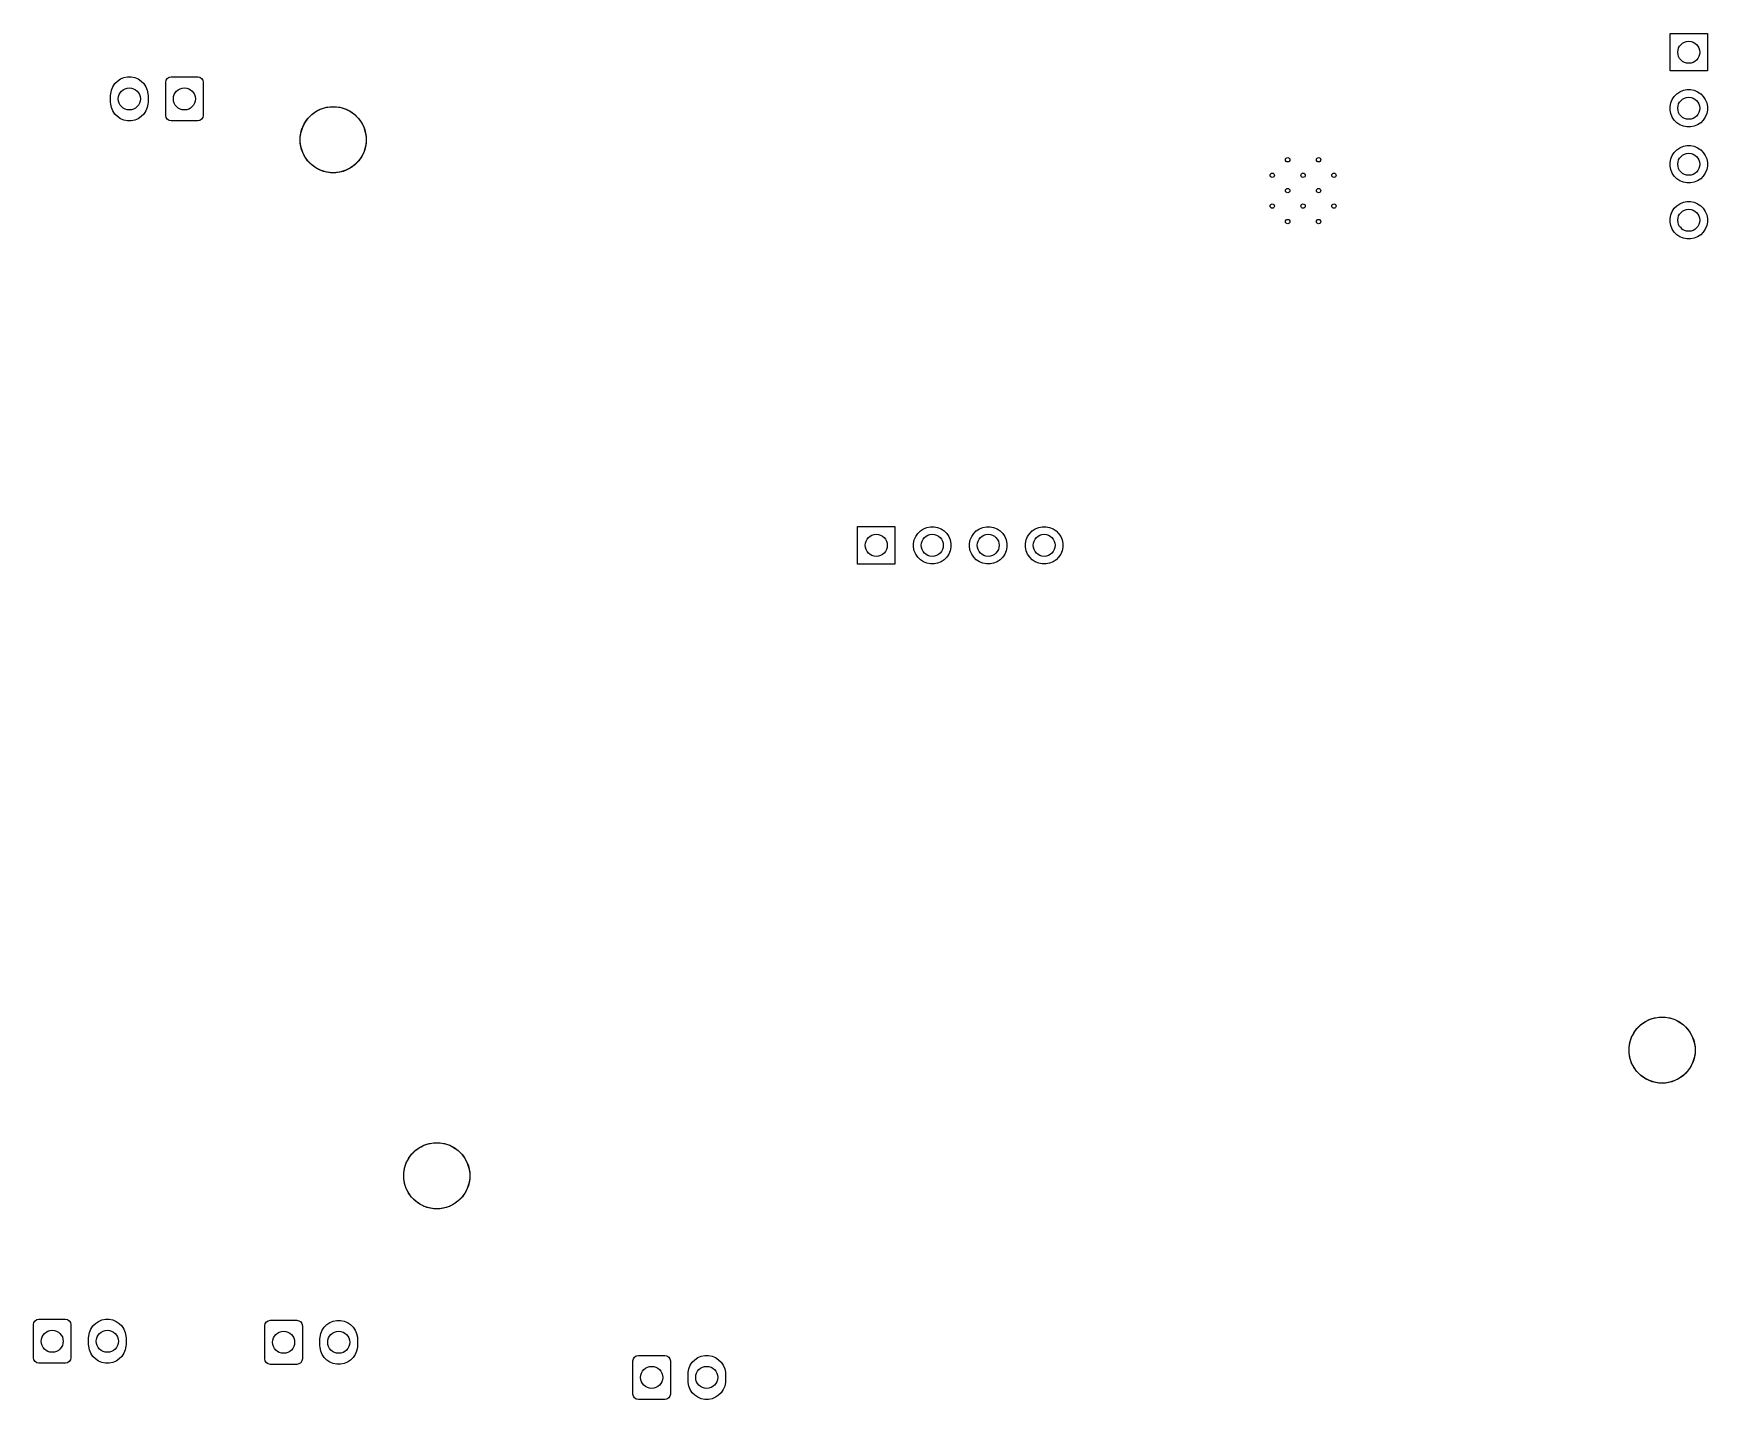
# Model space of a CAD drawing. Extents: x 2.34 to 8.8, y -5.61 to -2.98.
# Drawn here: x 2.339 to 5.329, y -5.569 to -3.129 of the extents above; entities that cross this region are included whole.
import ezdxf

# ---------------------------------------------------------------- set-up
doc = ezdxf.new("R2010")
doc.units = 0
doc.header["$MEASUREMENT"] = 0
doc.layers.add('BLACK', color=7, linetype='CONTINUOUS')

msp = doc.modelspace()

# ---------------------------------------------------------------- linework, layer by layer
at = {"layer": 'BLACK', "linetype": 'CONTINUOUS'}
for p, q in [((5.2622, -3.1961), (5.2622, -3.1291)), ((5.2622, -3.1291), (5.3291, -3.1291)), ((5.3291, -3.1291), (5.3291, -3.1961)), ((5.3291, -3.1961), (5.2622, -3.1961)), ((2.4778, -3.2302), (2.4803, -3.2242)), ((2.4803, -3.2242), (2.484, -3.2187)), ((2.484, -3.2187), (2.4886, -3.2141)), ((2.4886, -3.2141), (2.4941, -3.2104)), ((2.4941, -3.2104), (2.5001, -3.2079)), ((2.5001, -3.2079), (2.5066, -3.2067)), ((2.5066, -3.2067), (2.5131, -3.2067)), ((2.5131, -3.2067), (2.5196, -3.2079)), ((2.5196, -3.2079), (2.5256, -3.2104)), ((2.5256, -3.2104), (2.5311, -3.2141)), ((2.5311, -3.2141), (2.5357, -3.2187)), ((2.5357, -3.2187), (2.5394, -3.2242)), ((2.5394, -3.2242), (2.5419, -3.2302)), ((2.5748, -3.2163), (2.5756, -3.2126)), ((2.5748, -3.2754), (2.5748, -3.2163)), ((2.5756, -3.2126), (2.5777, -3.2094)), ((2.5777, -3.2094), (2.5809, -3.2072)), ((2.5809, -3.2072), (2.5846, -3.2065)), ((2.5846, -3.2065), (2.6319, -3.2065)), ((2.6319, -3.2065), (2.6357, -3.2072)), ((2.6357, -3.2072), (2.6388, -3.2094)), ((2.6388, -3.2094), (2.641, -3.2126)), ((2.641, -3.2126), (2.6417, -3.2163)), ((2.6417, -3.2163), (2.6417, -3.2754)), ((5.286, -3.2306), (5.2924, -3.2293)), ((5.2924, -3.2293), (5.2989, -3.2293)), ((5.2989, -3.2293), (5.3054, -3.2306)), ((2.4764, -3.24), (2.4765, -3.2367)), ((2.4764, -3.2518), (2.4764, -3.24)), ((2.4765, -3.2551), (2.4764, -3.2518)), ((2.4765, -3.2367), (2.4778, -3.2302)), ((2.4778, -3.2615), (2.4765, -3.2551)), ((2.5419, -3.2302), (2.5431, -3.2367)), ((2.5431, -3.2551), (2.5419, -3.2615)), ((2.5431, -3.2367), (2.5433, -3.24)), ((2.5433, -3.2518), (2.5431, -3.2551)), ((2.5433, -3.24), (2.5433, -3.2518)), ((5.2624, -3.2593), (5.2636, -3.2529)), ((5.2624, -3.2659), (5.2624, -3.2593)), ((5.2636, -3.2529), (5.2662, -3.2468)), ((5.2662, -3.2468), (5.2698, -3.2414)), ((5.2698, -3.2414), (5.2744, -3.2367)), ((5.2744, -3.2367), (5.2799, -3.2331)), ((5.2799, -3.2331), (5.286, -3.2306)), ((5.3054, -3.2306), (5.3114, -3.2331)), ((5.3114, -3.2331), (5.3169, -3.2367)), ((5.3169, -3.2367), (5.3215, -3.2414)), ((5.3215, -3.2414), (5.3252, -3.2468)), ((5.3252, -3.2468), (5.3277, -3.2529)), ((5.3277, -3.2529), (5.329, -3.2593)), ((5.329, -3.2593), (5.329, -3.2659)), ((2.4803, -3.2675), (2.4778, -3.2615)), ((2.484, -3.273), (2.4803, -3.2675)), ((2.4886, -3.2776), (2.484, -3.273)), ((2.4941, -3.2813), (2.4886, -3.2776)), ((2.5001, -3.2838), (2.4941, -3.2813)), ((2.5066, -3.2851), (2.5001, -3.2838)), ((2.5131, -3.2851), (2.5066, -3.2851)), ((2.5196, -3.2838), (2.5131, -3.2851)), ((2.5256, -3.2813), (2.5196, -3.2838)), ((2.5311, -3.2776), (2.5256, -3.2813)), ((2.5357, -3.273), (2.5311, -3.2776)), ((2.5394, -3.2675), (2.5357, -3.273)), ((2.5419, -3.2615), (2.5394, -3.2675)), ((2.5756, -3.2792), (2.5748, -3.2754)), ((2.5777, -3.2824), (2.5756, -3.2792)), ((2.5809, -3.2845), (2.5777, -3.2824)), ((2.5846, -3.2852), (2.5809, -3.2845)), ((2.6319, -3.2852), (2.5846, -3.2852)), ((2.6357, -3.2845), (2.6319, -3.2852)), ((2.6388, -3.2824), (2.6357, -3.2845)), ((2.641, -3.2792), (2.6388, -3.2824)), ((2.6417, -3.2754), (2.641, -3.2792)), ((2.8195, -3.2963), (2.8237, -3.288)), ((2.8237, -3.288), (2.8291, -3.2805)), ((2.8291, -3.2805), (2.8357, -3.274)), ((2.8357, -3.274), (2.8432, -3.2685)), ((2.8432, -3.2685), (2.8514, -3.2643)), ((2.8514, -3.2643), (2.8602, -3.2615)), ((2.8602, -3.2615), (2.8694, -3.26)), ((2.8694, -3.26), (2.8786, -3.26)), ((2.8786, -3.26), (2.8878, -3.2615)), ((2.8878, -3.2615), (2.8966, -3.2643)), ((2.8966, -3.2643), (2.9049, -3.2685)), ((2.9049, -3.2685), (2.9124, -3.274)), ((2.9124, -3.274), (2.9189, -3.2805)), ((2.9189, -3.2805), (2.9244, -3.288)), ((2.9244, -3.288), (2.9286, -3.2963)), ((5.2636, -3.2723), (5.2624, -3.2659)), ((5.2662, -3.2784), (5.2636, -3.2723)), ((5.2698, -3.2838), (5.2662, -3.2784)), ((5.2744, -3.2885), (5.2698, -3.2838)), ((5.2799, -3.2921), (5.2744, -3.2885)), ((5.3169, -3.2885), (5.3114, -3.2921)), ((5.3215, -3.2838), (5.3169, -3.2885)), ((5.3252, -3.2784), (5.3215, -3.2838)), ((5.3277, -3.2723), (5.3252, -3.2784)), ((5.329, -3.2659), (5.3277, -3.2723)), ((2.8151, -3.3143), (2.8166, -3.3051)), ((2.8151, -3.3235), (2.8151, -3.3143)), ((2.8166, -3.3051), (2.8195, -3.2963)), ((2.9286, -3.2963), (2.9314, -3.3051)), ((2.9314, -3.3051), (2.9329, -3.3143)), ((2.9329, -3.3143), (2.9329, -3.3235)), ((5.286, -3.2946), (5.2799, -3.2921)), ((5.2924, -3.2959), (5.286, -3.2946)), ((5.2989, -3.2959), (5.2924, -3.2959)), ((5.3054, -3.2946), (5.2989, -3.2959)), ((5.3114, -3.2921), (5.3054, -3.2946)), ((2.8166, -3.3327), (2.8151, -3.3235)), ((2.8195, -3.3415), (2.8166, -3.3327)), ((2.8237, -3.3498), (2.8195, -3.3415)), ((2.9286, -3.3415), (2.9244, -3.3498)), ((2.9314, -3.3327), (2.9286, -3.3415)), ((2.9329, -3.3235), (2.9314, -3.3327)), ((5.2636, -3.3529), (5.2662, -3.3468)), ((5.2662, -3.3468), (5.2698, -3.3414)), ((5.2698, -3.3414), (5.2744, -3.3367)), ((5.2744, -3.3367), (5.2799, -3.3331)), ((5.2799, -3.3331), (5.286, -3.3306)), ((5.286, -3.3306), (5.2924, -3.3293)), ((5.2924, -3.3293), (5.2989, -3.3293)), ((5.2989, -3.3293), (5.3054, -3.3306)), ((5.3054, -3.3306), (5.3114, -3.3331)), ((5.3114, -3.3331), (5.3169, -3.3367)), ((5.3169, -3.3367), (5.3215, -3.3414)), ((5.3215, -3.3414), (5.3252, -3.3468)), ((5.3252, -3.3468), (5.3277, -3.3529)), ((2.8291, -3.3573), (2.8237, -3.3498)), ((2.8357, -3.3638), (2.8291, -3.3573)), ((2.8432, -3.3693), (2.8357, -3.3638)), ((2.8514, -3.3735), (2.8432, -3.3693)), ((2.8602, -3.3763), (2.8514, -3.3735)), ((2.8694, -3.3778), (2.8602, -3.3763)), ((2.8786, -3.3778), (2.8694, -3.3778)), ((2.8878, -3.3763), (2.8786, -3.3778)), ((2.8966, -3.3735), (2.8878, -3.3763)), ((2.9049, -3.3693), (2.8966, -3.3735)), ((2.9124, -3.3638), (2.9049, -3.3693)), ((2.9189, -3.3573), (2.9124, -3.3638)), ((2.9244, -3.3498), (2.9189, -3.3573)), ((5.2624, -3.3593), (5.2636, -3.3529)), ((5.2624, -3.3659), (5.2624, -3.3593)), ((5.2636, -3.3723), (5.2624, -3.3659)), ((5.2662, -3.3784), (5.2636, -3.3723)), ((5.2698, -3.3838), (5.2662, -3.3784)), ((5.3252, -3.3784), (5.3215, -3.3838)), ((5.3277, -3.3723), (5.3252, -3.3784)), ((5.3277, -3.3529), (5.329, -3.3593)), ((5.329, -3.3659), (5.3277, -3.3723)), ((5.329, -3.3593), (5.329, -3.3659)), ((5.2744, -3.3885), (5.2698, -3.3838)), ((5.2799, -3.3921), (5.2744, -3.3885)), ((5.286, -3.3946), (5.2799, -3.3921)), ((5.2924, -3.3959), (5.286, -3.3946)), ((5.2989, -3.3959), (5.2924, -3.3959)), ((5.3054, -3.3946), (5.2989, -3.3959)), ((5.3114, -3.3921), (5.3054, -3.3946)), ((5.3169, -3.3885), (5.3114, -3.3921)), ((5.3215, -3.3838), (5.3169, -3.3885)), ((5.2698, -3.4414), (5.2744, -3.4367)), ((5.2744, -3.4367), (5.2799, -3.4331)), ((5.2799, -3.4331), (5.286, -3.4306)), ((5.286, -3.4306), (5.2924, -3.4293)), ((5.2924, -3.4293), (5.2989, -3.4293)), ((5.2989, -3.4293), (5.3054, -3.4306)), ((5.3054, -3.4306), (5.3114, -3.4331)), ((5.3114, -3.4331), (5.3169, -3.4367)), ((5.3169, -3.4367), (5.3215, -3.4414)), ((5.2624, -3.4593), (5.2636, -3.4529)), ((5.2624, -3.4659), (5.2624, -3.4593)), ((5.2636, -3.4723), (5.2624, -3.4659)), ((5.2636, -3.4529), (5.2662, -3.4468)), ((5.2662, -3.4468), (5.2698, -3.4414)), ((5.3215, -3.4414), (5.3252, -3.4468)), ((5.3252, -3.4468), (5.3277, -3.4529)), ((5.3277, -3.4529), (5.329, -3.4593)), ((5.329, -3.4659), (5.3277, -3.4723)), ((5.329, -3.4593), (5.329, -3.4659)), ((5.2662, -3.4784), (5.2636, -3.4723)), ((5.2698, -3.4838), (5.2662, -3.4784)), ((5.2744, -3.4885), (5.2698, -3.4838)), ((5.2799, -3.4921), (5.2744, -3.4885)), ((5.286, -3.4946), (5.2799, -3.4921)), ((5.2924, -3.4959), (5.286, -3.4946)), ((5.2989, -3.4959), (5.2924, -3.4959)), ((5.3054, -3.4946), (5.2989, -3.4959)), ((5.3114, -3.4921), (5.3054, -3.4946)), ((5.3169, -3.4885), (5.3114, -3.4921)), ((5.3215, -3.4838), (5.3169, -3.4885)), ((5.3252, -3.4784), (5.3215, -3.4838)), ((5.3277, -3.4723), (5.3252, -3.4784)), ((3.8106, -4.0768), (3.8106, -4.0098)), ((3.8106, -4.0098), (3.8776, -4.0098)), ((3.8776, -4.0098), (3.8776, -4.0768)), ((3.9108, -4.04), (3.9121, -4.0336)), ((3.9121, -4.0336), (3.9146, -4.0275)), ((3.9146, -4.0275), (3.9182, -4.0221)), ((3.9182, -4.0221), (3.9229, -4.0174)), ((3.9229, -4.0174), (3.9283, -4.0138)), ((3.9283, -4.0138), (3.9344, -4.0113)), ((3.9344, -4.0113), (3.9408, -4.01)), ((3.9408, -4.01), (3.9474, -4.01)), ((3.9474, -4.01), (3.9538, -4.0113)), ((3.9538, -4.0113), (3.9599, -4.0138)), ((3.9599, -4.0138), (3.9653, -4.0174)), ((3.9653, -4.0174), (3.97, -4.0221)), ((3.97, -4.0221), (3.9736, -4.0275)), ((3.9736, -4.0275), (3.9761, -4.0336)), ((3.9761, -4.0336), (3.9774, -4.04)), ((4.0108, -4.04), (4.0121, -4.0336)), ((4.0121, -4.0336), (4.0146, -4.0275)), ((4.0146, -4.0275), (4.0182, -4.0221)), ((4.0182, -4.0221), (4.0229, -4.0174)), ((4.0229, -4.0174), (4.0283, -4.0138)), ((4.0283, -4.0138), (4.0344, -4.0113)), ((4.0344, -4.0113), (4.0408, -4.01)), ((4.0408, -4.01), (4.0474, -4.01)), ((4.0474, -4.01), (4.0538, -4.0113)), ((4.0538, -4.0113), (4.0599, -4.0138)), ((4.0599, -4.0138), (4.0653, -4.0174)), ((4.0653, -4.0174), (4.07, -4.0221)), ((4.07, -4.0221), (4.0736, -4.0275)), ((4.0736, -4.0275), (4.0761, -4.0336)), ((4.0761, -4.0336), (4.0774, -4.04)), ((4.1108, -4.04), (4.1121, -4.0336)), ((4.1121, -4.0336), (4.1146, -4.0275)), ((4.1146, -4.0275), (4.1182, -4.0221)), ((4.1182, -4.0221), (4.1229, -4.0174)), ((4.1229, -4.0174), (4.1283, -4.0138)), ((4.1283, -4.0138), (4.1344, -4.0113)), ((4.1344, -4.0113), (4.1408, -4.01)), ((4.1408, -4.01), (4.1474, -4.01)), ((4.1474, -4.01), (4.1538, -4.0113)), ((4.1538, -4.0113), (4.1599, -4.0138)), ((4.1599, -4.0138), (4.1653, -4.0174)), ((4.1653, -4.0174), (4.17, -4.0221)), ((4.17, -4.0221), (4.1736, -4.0275)), ((4.1736, -4.0275), (4.1761, -4.0336)), ((4.1761, -4.0336), (4.1774, -4.04)), ((3.9108, -4.0466), (3.9108, -4.04)), ((3.9121, -4.053), (3.9108, -4.0466)), ((3.9146, -4.0591), (3.9121, -4.053)), ((3.9182, -4.0645), (3.9146, -4.0591)), ((3.9229, -4.0692), (3.9182, -4.0645)), ((3.97, -4.0645), (3.9653, -4.0692)), ((3.9736, -4.0591), (3.97, -4.0645)), ((3.9761, -4.053), (3.9736, -4.0591)), ((3.9774, -4.0466), (3.9761, -4.053)), ((3.9774, -4.04), (3.9774, -4.0466)), ((4.0108, -4.0466), (4.0108, -4.04)), ((4.0121, -4.053), (4.0108, -4.0466)), ((4.0146, -4.0591), (4.0121, -4.053)), ((4.0182, -4.0645), (4.0146, -4.0591)), ((4.0229, -4.0692), (4.0182, -4.0645)), ((4.07, -4.0645), (4.0653, -4.0692)), ((4.0736, -4.0591), (4.07, -4.0645)), ((4.0761, -4.053), (4.0736, -4.0591)), ((4.0774, -4.0466), (4.0761, -4.053)), ((4.0774, -4.04), (4.0774, -4.0466)), ((4.1108, -4.0466), (4.1108, -4.04)), ((4.1121, -4.053), (4.1108, -4.0466)), ((4.1146, -4.0591), (4.1121, -4.053)), ((4.1182, -4.0645), (4.1146, -4.0591)), ((4.1229, -4.0692), (4.1182, -4.0645)), ((4.17, -4.0645), (4.1653, -4.0692)), ((4.1736, -4.0591), (4.17, -4.0645)), ((4.1761, -4.053), (4.1736, -4.0591)), ((4.1774, -4.0466), (4.1761, -4.053)), ((4.1774, -4.04), (4.1774, -4.0466)), ((3.8776, -4.0768), (3.8106, -4.0768)), ((3.9283, -4.0728), (3.9229, -4.0692)), ((3.9344, -4.0753), (3.9283, -4.0728)), ((3.9408, -4.0766), (3.9344, -4.0753)), ((3.9474, -4.0766), (3.9408, -4.0766)), ((3.9538, -4.0753), (3.9474, -4.0766)), ((3.9599, -4.0728), (3.9538, -4.0753)), ((3.9653, -4.0692), (3.9599, -4.0728)), ((4.0283, -4.0728), (4.0229, -4.0692)), ((4.0344, -4.0753), (4.0283, -4.0728)), ((4.0408, -4.0766), (4.0344, -4.0753)), ((4.0474, -4.0766), (4.0408, -4.0766)), ((4.0538, -4.0753), (4.0474, -4.0766)), ((4.0599, -4.0728), (4.0538, -4.0753)), ((4.0653, -4.0692), (4.0599, -4.0728)), ((4.1283, -4.0728), (4.1229, -4.0692)), ((4.1344, -4.0753), (4.1283, -4.0728)), ((4.1408, -4.0766), (4.1344, -4.0753)), ((4.1474, -4.0766), (4.1408, -4.0766)), ((4.1538, -4.0753), (4.1474, -4.0766)), ((4.1599, -4.0728), (4.1538, -4.0753)), ((4.1653, -4.0692), (4.1599, -4.0728)), ((5.2031, -4.9065), (5.2097, -4.9)), ((5.2097, -4.9), (5.2172, -4.8945)), ((5.2172, -4.8945), (5.2254, -4.8903)), ((5.2254, -4.8903), (5.2342, -4.8875)), ((5.2342, -4.8875), (5.2434, -4.886)), ((5.2434, -4.886), (5.2527, -4.886)), ((5.2527, -4.886), (5.2618, -4.8875)), ((5.2618, -4.8875), (5.2706, -4.8903)), ((5.2706, -4.8903), (5.2789, -4.8945)), ((5.2789, -4.8945), (5.2864, -4.9)), ((5.2864, -4.9), (5.2929, -4.9065)), ((5.1892, -4.9402), (5.1906, -4.9311)), ((5.1906, -4.9311), (5.1935, -4.9223)), ((5.1935, -4.9223), (5.1977, -4.914)), ((5.1977, -4.914), (5.2031, -4.9065)), ((5.2929, -4.9065), (5.2984, -4.914)), ((5.2984, -4.914), (5.3026, -4.9223)), ((5.3026, -4.9223), (5.3055, -4.9311)), ((5.3055, -4.9311), (5.3069, -4.9402)), ((5.1892, -4.9495), (5.1892, -4.9402)), ((5.1906, -4.9587), (5.1892, -4.9495)), ((5.1935, -4.9675), (5.1906, -4.9587)), ((5.3055, -4.9587), (5.3026, -4.9675)), ((5.3069, -4.9495), (5.3055, -4.9587)), ((5.3069, -4.9402), (5.3069, -4.9495)), ((5.1977, -4.9757), (5.1935, -4.9675)), ((5.2031, -4.9832), (5.1977, -4.9757)), ((5.2097, -4.9898), (5.2031, -4.9832)), ((5.2172, -4.9952), (5.2097, -4.9898)), ((5.2864, -4.9898), (5.2789, -4.9952)), ((5.2929, -4.9832), (5.2864, -4.9898)), ((5.2984, -4.9757), (5.2929, -4.9832)), ((5.3026, -4.9675), (5.2984, -4.9757)), ((5.2254, -4.9994), (5.2172, -4.9952)), ((5.2342, -5.0023), (5.2254, -4.9994)), ((5.2434, -5.0038), (5.2342, -5.0023)), ((5.2527, -5.0038), (5.2434, -5.0038)), ((5.2618, -5.0023), (5.2527, -5.0038)), ((5.2706, -4.9994), (5.2618, -5.0023)), ((5.2789, -4.9952), (5.2706, -4.9994)), ((3.0365, -5.1147), (3.0453, -5.1119)), ((3.0453, -5.1119), (3.0544, -5.1104)), ((3.0544, -5.1104), (3.0637, -5.1104)), ((3.0637, -5.1104), (3.0728, -5.1119)), ((3.0728, -5.1119), (3.0817, -5.1147)), ((3.0045, -5.1467), (3.0087, -5.1384)), ((3.0087, -5.1384), (3.0141, -5.1309)), ((3.0141, -5.1309), (3.0207, -5.1244)), ((3.0207, -5.1244), (3.0282, -5.1189)), ((3.0282, -5.1189), (3.0365, -5.1147)), ((3.0817, -5.1147), (3.0899, -5.1189)), ((3.0899, -5.1189), (3.0974, -5.1244)), ((3.0974, -5.1244), (3.104, -5.1309)), ((3.104, -5.1309), (3.1094, -5.1384)), ((3.1094, -5.1384), (3.1136, -5.1467)), ((3.0002, -5.1647), (3.0016, -5.1555)), ((3.0002, -5.1739), (3.0002, -5.1647)), ((3.0016, -5.1555), (3.0045, -5.1467)), ((3.1136, -5.1467), (3.1165, -5.1555)), ((3.1165, -5.1555), (3.1179, -5.1647)), ((3.1179, -5.1647), (3.1179, -5.1739)), ((3.0016, -5.1831), (3.0002, -5.1739)), ((3.0045, -5.1919), (3.0016, -5.1831)), ((3.0087, -5.2001), (3.0045, -5.1919)), ((3.0141, -5.2076), (3.0087, -5.2001)), ((3.1094, -5.2001), (3.104, -5.2076)), ((3.1136, -5.1919), (3.1094, -5.2001)), ((3.1165, -5.1831), (3.1136, -5.1919)), ((3.1179, -5.1739), (3.1165, -5.1831)), ((3.0207, -5.2142), (3.0141, -5.2076)), ((3.0282, -5.2196), (3.0207, -5.2142)), ((3.0365, -5.2239), (3.0282, -5.2196)), ((3.0453, -5.2267), (3.0365, -5.2239)), ((3.0544, -5.2282), (3.0453, -5.2267)), ((3.0637, -5.2282), (3.0544, -5.2282)), ((3.0728, -5.2267), (3.0637, -5.2282)), ((3.0817, -5.2239), (3.0728, -5.2267)), ((3.0899, -5.2196), (3.0817, -5.2239)), ((3.0974, -5.2142), (3.0899, -5.2196)), ((3.104, -5.2076), (3.0974, -5.2142)), ((2.3386, -5.4352), (2.3393, -5.4315)), ((2.3386, -5.4943), (2.3386, -5.4352)), ((2.3393, -5.4315), (2.3415, -5.4283)), ((2.3415, -5.4283), (2.3447, -5.4261)), ((2.3447, -5.4261), (2.3484, -5.4254)), ((2.3484, -5.4254), (2.3957, -5.4254)), ((2.3957, -5.4254), (2.3994, -5.4261)), ((2.3994, -5.4261), (2.4026, -5.4283)), ((2.4026, -5.4283), (2.4048, -5.4315)), ((2.4048, -5.4315), (2.4055, -5.4352)), ((2.4055, -5.4352), (2.4055, -5.4943)), ((2.441, -5.4431), (2.4446, -5.4376)), ((2.4446, -5.4376), (2.4492, -5.433)), ((2.4492, -5.433), (2.4547, -5.4293)), ((2.4547, -5.4293), (2.4608, -5.4268)), ((2.4608, -5.4268), (2.4672, -5.4256)), ((2.4672, -5.4256), (2.4738, -5.4256)), ((2.4738, -5.4256), (2.4802, -5.4268)), ((2.4802, -5.4268), (2.4862, -5.4293)), ((2.4862, -5.4293), (2.4917, -5.433)), ((2.4917, -5.433), (2.4963, -5.4376)), ((2.4963, -5.4376), (2.5, -5.4431)), ((2.752, -5.4372), (2.7527, -5.4334)), ((2.752, -5.4963), (2.752, -5.4372)), ((2.7527, -5.4334), (2.7549, -5.4302)), ((2.7549, -5.4302), (2.758, -5.4281)), ((2.758, -5.4281), (2.7618, -5.4274)), ((2.7618, -5.4274), (2.8091, -5.4274)), ((2.8091, -5.4274), (2.8128, -5.4281)), ((2.8128, -5.4281), (2.816, -5.4302)), ((2.816, -5.4302), (2.8181, -5.4334)), ((2.8181, -5.4334), (2.8189, -5.4372)), ((2.8189, -5.4372), (2.8189, -5.4963)), ((2.8543, -5.4451), (2.858, -5.4396)), ((2.858, -5.4396), (2.8626, -5.435)), ((2.8626, -5.435), (2.8681, -5.4313)), ((2.8681, -5.4313), (2.8741, -5.4288)), ((2.8741, -5.4288), (2.8806, -5.4275)), ((2.8806, -5.4275), (2.8871, -5.4275)), ((2.8871, -5.4275), (2.8936, -5.4288)), ((2.8936, -5.4288), (2.8996, -5.4313)), ((2.8996, -5.4313), (2.9051, -5.435)), ((2.9051, -5.435), (2.9097, -5.4396)), ((2.9097, -5.4396), (2.9134, -5.4451)), ((2.437, -5.4589), (2.4372, -5.4556)), ((2.437, -5.4707), (2.437, -5.4589)), ((2.4372, -5.4739), (2.437, -5.4707)), ((2.4372, -5.4556), (2.4384, -5.4491)), ((2.4384, -5.4491), (2.441, -5.4431)), ((2.5, -5.4431), (2.5025, -5.4491)), ((2.5025, -5.4491), (2.5038, -5.4556)), ((2.5038, -5.4556), (2.5039, -5.4589)), ((2.5039, -5.4707), (2.5038, -5.4739)), ((2.5039, -5.4589), (2.5039, -5.4707)), ((2.8504, -5.4608), (2.8506, -5.4575)), ((2.8504, -5.4726), (2.8504, -5.4608)), ((2.8506, -5.4759), (2.8504, -5.4726)), ((2.8506, -5.4575), (2.8518, -5.4511)), ((2.8518, -5.4511), (2.8543, -5.4451)), ((2.9134, -5.4451), (2.9159, -5.4511)), ((2.9159, -5.4511), (2.9172, -5.4575)), ((2.9172, -5.4575), (2.9173, -5.4608)), ((2.9173, -5.4726), (2.9172, -5.4759)), ((2.9173, -5.4608), (2.9173, -5.4726)), ((2.3393, -5.4981), (2.3386, -5.4943)), ((2.3415, -5.5013), (2.3393, -5.4981)), ((2.3447, -5.5034), (2.3415, -5.5013)), ((2.4026, -5.5013), (2.3994, -5.5034)), ((2.4048, -5.4981), (2.4026, -5.5013)), ((2.4055, -5.4943), (2.4048, -5.4981)), ((2.4384, -5.4804), (2.4372, -5.4739)), ((2.441, -5.4864), (2.4384, -5.4804)), ((2.4446, -5.4919), (2.441, -5.4864)), ((2.4492, -5.4965), (2.4446, -5.4919)), ((2.4547, -5.5002), (2.4492, -5.4965)), ((2.4608, -5.5027), (2.4547, -5.5002)), ((2.4862, -5.5002), (2.4802, -5.5027)), ((2.4917, -5.4965), (2.4862, -5.5002)), ((2.4963, -5.4919), (2.4917, -5.4965)), ((2.5, -5.4864), (2.4963, -5.4919)), ((2.5025, -5.4804), (2.5, -5.4864)), ((2.5038, -5.4739), (2.5025, -5.4804)), ((2.7527, -5.5), (2.752, -5.4963)), ((2.7549, -5.5032), (2.7527, -5.5)), ((2.8181, -5.5), (2.816, -5.5032)), ((2.8189, -5.4963), (2.8181, -5.5)), ((2.8518, -5.4824), (2.8506, -5.4759)), ((2.8543, -5.4884), (2.8518, -5.4824)), ((2.858, -5.4939), (2.8543, -5.4884)), ((2.8626, -5.4985), (2.858, -5.4939)), ((2.8681, -5.5022), (2.8626, -5.4985)), ((2.8741, -5.5047), (2.8681, -5.5022)), ((2.8996, -5.5022), (2.8936, -5.5047)), ((2.9051, -5.4985), (2.8996, -5.5022)), ((2.9097, -5.4939), (2.9051, -5.4985)), ((2.9134, -5.4884), (2.9097, -5.4939)), ((2.9159, -5.4824), (2.9134, -5.4884)), ((2.9172, -5.4759), (2.9159, -5.4824)), ((3.4094, -5.5), (3.4102, -5.4962)), ((3.4094, -5.5591), (3.4094, -5.5)), ((3.4102, -5.4962), (3.4123, -5.493)), ((3.4123, -5.493), (3.4155, -5.4909)), ((3.4155, -5.4909), (3.4193, -5.4902)), ((3.4193, -5.4902), (3.4665, -5.4902)), ((3.4665, -5.4902), (3.4703, -5.4909)), ((3.4703, -5.4909), (3.4735, -5.493)), ((3.4735, -5.493), (3.4756, -5.4962)), ((3.4756, -5.4962), (3.4764, -5.5)), ((3.4764, -5.5), (3.4764, -5.5591)), ((3.5118, -5.5078), (3.5155, -5.5024)), ((3.5155, -5.5024), (3.5201, -5.4978)), ((3.5201, -5.4978), (3.5256, -5.4941)), ((3.5256, -5.4941), (3.5316, -5.4916)), ((3.5316, -5.4916), (3.5381, -5.4903)), ((3.5381, -5.4903), (3.5446, -5.4903)), ((3.5446, -5.4903), (3.5511, -5.4916)), ((3.5511, -5.4916), (3.5571, -5.4941)), ((3.5571, -5.4941), (3.5626, -5.4978)), ((3.5626, -5.4978), (3.5672, -5.5024)), ((3.5672, -5.5024), (3.5709, -5.5078)), ((2.3484, -5.5041), (2.3447, -5.5034)), ((2.3957, -5.5041), (2.3484, -5.5041)), ((2.3994, -5.5034), (2.3957, -5.5041)), ((2.4672, -5.504), (2.4608, -5.5027)), ((2.4738, -5.504), (2.4672, -5.504)), ((2.4802, -5.5027), (2.4738, -5.504)), ((2.758, -5.5054), (2.7549, -5.5032)), ((2.7618, -5.5061), (2.758, -5.5054)), ((2.8091, -5.5061), (2.7618, -5.5061)), ((2.8128, -5.5054), (2.8091, -5.5061)), ((2.816, -5.5032), (2.8128, -5.5054)), ((2.8806, -5.5059), (2.8741, -5.5047)), ((2.8871, -5.5059), (2.8806, -5.5059)), ((2.8936, -5.5047), (2.8871, -5.5059)), ((3.5079, -5.5236), (3.508, -5.5203)), ((3.5079, -5.5354), (3.5079, -5.5236)), ((3.508, -5.5203), (3.5093, -5.5139)), ((3.5093, -5.5139), (3.5118, -5.5078)), ((3.5709, -5.5078), (3.5734, -5.5139)), ((3.5734, -5.5139), (3.5746, -5.5203)), ((3.5746, -5.5203), (3.5748, -5.5236)), ((3.5748, -5.5236), (3.5748, -5.5354)), ((3.4102, -5.5628), (3.4094, -5.5591)), ((3.4764, -5.5591), (3.4756, -5.5628)), ((3.508, -5.5387), (3.5079, -5.5354)), ((3.5093, -5.5451), (3.508, -5.5387)), ((3.5118, -5.5512), (3.5093, -5.5451)), ((3.5155, -5.5567), (3.5118, -5.5512)), ((3.5201, -5.5613), (3.5155, -5.5567)), ((3.5256, -5.5649), (3.5201, -5.5613)), ((3.5626, -5.5613), (3.5571, -5.5649)), ((3.5672, -5.5567), (3.5626, -5.5613)), ((3.5709, -5.5512), (3.5672, -5.5567)), ((3.5734, -5.5451), (3.5709, -5.5512)), ((3.5746, -5.5387), (3.5734, -5.5451)), ((3.5748, -5.5354), (3.5746, -5.5387)), ((3.4123, -5.566), (3.4102, -5.5628)), ((3.4155, -5.5681), (3.4123, -5.566)), ((3.4193, -5.5689), (3.4155, -5.5681)), ((3.4665, -5.5689), (3.4193, -5.5689)), ((3.4703, -5.5681), (3.4665, -5.5689)), ((3.4735, -5.566), (3.4703, -5.5681)), ((3.4756, -5.5628), (3.4735, -5.566)), ((3.5316, -5.5675), (3.5256, -5.5649)), ((3.5381, -5.5687), (3.5316, -5.5675)), ((3.5446, -5.5687), (3.5381, -5.5687)), ((3.5511, -5.5675), (3.5446, -5.5687)), ((3.5571, -5.5649), (3.5511, -5.5675))]:
    msp.add_line(p, q, dxfattribs=at)
at = {"layer": 'BLACK'}
for centre, radius in [((5.2957, -3.1626), 0.0197), ((2.5098, -3.2459), 0.0197), ((2.6083, -3.2459), 0.0197), ((5.2957, -3.2626), 0.0197), ((2.874, -3.3189), 0.0591), ((5.2957, -3.3626), 0.0197), ((4.5516, -3.3823), 0.00394), ((4.5516, -3.3823), 0.00394), ((4.5791, -3.3547), 0.00394), ((4.5791, -3.3547), 0.00394), ((4.6067, -3.3823), 0.00394), ((4.6067, -3.3823), 0.00394), ((4.6343, -3.3547), 0.00394), ((4.6343, -3.3547), 0.00394), ((4.6618, -3.3823), 0.00394), ((4.6618, -3.3823), 0.00394), ((4.5791, -3.4098), 0.00394), ((4.5791, -3.4098), 0.00394), ((4.6343, -3.4098), 0.00394), ((4.6343, -3.4098), 0.00394), ((4.5516, -3.4374), 0.00394), ((4.5516, -3.4374), 0.00394), ((4.6067, -3.4374), 0.00394), ((4.6067, -3.4374), 0.00394), ((4.6618, -3.4374), 0.00394), ((4.6618, -3.4374), 0.00394), ((4.5791, -3.465), 0.00394), ((4.5791, -3.465), 0.00394), ((4.6343, -3.465), 0.00394), ((4.6343, -3.465), 0.00394), ((5.2957, -3.4626), 0.0197), ((3.8441, -4.0433), 0.0197), ((3.9441, -4.0433), 0.0197), ((4.0441, -4.0433), 0.0197), ((4.1441, -4.0433), 0.0197), ((5.248, -4.9449), 0.0591), ((3.0591, -5.1693), 0.0591), ((2.372, -5.4648), 0.0197), ((2.4705, -5.4648), 0.0197), ((2.7854, -5.4667), 0.0197), ((2.8839, -5.4667), 0.0197), ((3.4429, -5.5295), 0.0197), ((3.5413, -5.5295), 0.0197)]:
    msp.add_circle(centre, radius, dxfattribs=at)
at = {"layer": 'WHITE'}
for centre, radius in [((5.2957, -3.1626), 0.0197), ((2.5098, -3.2459), 0.0197), ((2.6083, -3.2459), 0.0197), ((5.2957, -3.2626), 0.0197), ((2.874, -3.3189), 0.0591), ((5.2957, -3.3626), 0.0197), ((5.2957, -3.4626), 0.0197), ((3.8441, -4.0433), 0.0197), ((3.9441, -4.0433), 0.0197), ((4.0441, -4.0433), 0.0197), ((4.1441, -4.0433), 0.0197), ((5.248, -4.9449), 0.0591), ((3.0591, -5.1693), 0.0591), ((2.372, -5.4648), 0.0197), ((2.4705, -5.4648), 0.0197), ((2.7854, -5.4667), 0.0197), ((2.8839, -5.4667), 0.0197), ((3.4429, -5.5295), 0.0197), ((3.5413, -5.5295), 0.0197)]:
    msp.add_circle(centre, radius, dxfattribs=at)

doc.saveas('drawing.dxf')
